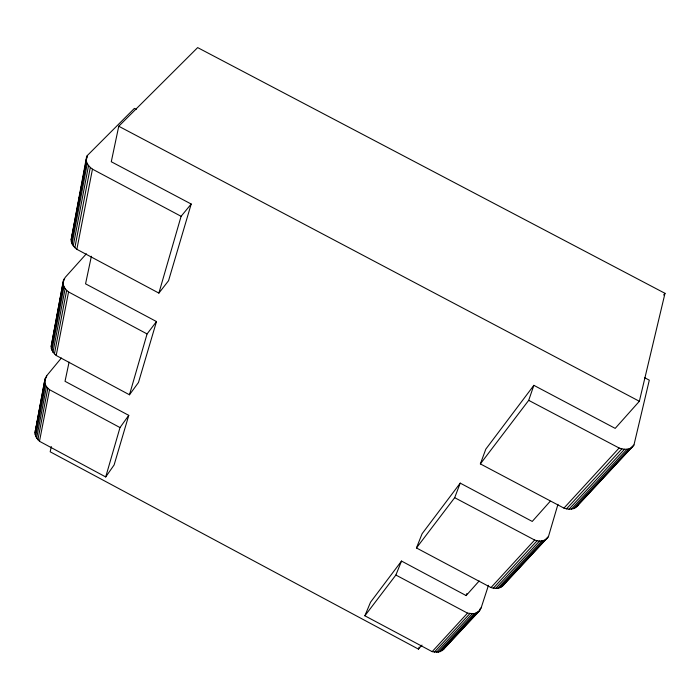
<?xml version="1.0" encoding="UTF-8"?>
<svg xmlns="http://www.w3.org/2000/svg" width="700" height="700" viewBox="0 0 700 700"><rect width="100%" height="100%" fill="white"/><g stroke="black" fill="none" stroke-linecap="round" stroke-linejoin="round"><path stroke-width="1.05" d="M644.49 377.624L649.303 380.17L633.955 444.99L576.949 506.441C573.571 509.863 568.164 509.688 563.946 508.113L480.366 463.907L485.8 449.155L533.864 385.341L615.195 428.374L639.354 401.275L665 293.326L197.654 47.6L118.755 126.245L111.282 161.744L191.205 204.032L168.551 280.717L158.883 293.099L76.86 249.314C73.815 247.1 71.19 243.784 71.129 239.855L87.22 155.636L134.383 108.413L136.273 109.41M71.129 239.855L86.45 157.439M91.376 256.252L85.566 283.832L156.485 321.554L138.477 382.489L129.474 394.783L56.192 355.477L52.99 352.231L51.336 348.469L51.161 346.535L63.376 280.77L65.257 277.331L86.362 253.794M51.161 346.535L63.376 280.77M69.081 362.101L65.03 381.316L128.765 415.363L114.117 464.949L105.709 476.954L39.489 441.289L35.683 436.52L35 432.854L44.975 379.094L46.725 375.716L61.346 358.05M35 432.854L44.975 379.094M36.706 425.058L35.262 431.034M37.109 422.94L39.489 410.209M39.891 408.091L40.88 402.789M41.282 400.662L42.271 395.36M42.674 393.243L43.671 387.94M44.065 385.814L45.657 377.335M52.518 340.743L53.515 335.414M53.917 333.279L54.915 327.959M55.309 325.824L56.306 320.504M56.709 318.369L57.706 313.049M58.109 310.914L59.106 305.594M59.509 303.459L60.506 298.139M60.9 296.004L61.303 293.877M62.3 288.549L63.297 283.22M63.7 281.094L64.103 278.967M72.135 236.11L73.141 230.746M73.544 228.602L74.55 223.239M75.556 217.875L75.959 215.722M76.965 210.359L77.368 208.215M78.365 202.851L79.371 197.487M79.774 195.335L80.176 193.191M81.183 187.827L81.585 185.684M82.591 180.32L83.598 174.947M84 172.804L85.006 167.44M85.409 165.296L85.811 163.144M86.817 157.78L87.22 155.636M35.14 434.7L44.879 382.856L44.712 380.957M51.336 348.469L63.315 284.664L63.105 282.686M71.356 241.859L86.459 161.429L86.188 159.39M46.331 377.842L46.725 375.716M35.683 436.52L45.465 384.738L44.879 382.856M51.958 350.385L63.989 286.641L63.315 284.664M72.074 243.871L87.255 163.485L86.459 161.429M36.61 438.261L46.454 386.549L45.465 384.738M52.99 352.231L65.118 288.549L63.989 286.641M73.255 245.822L88.55 165.506L87.255 163.485M37.887 439.871L47.828 388.22L46.454 386.549M54.416 353.946L66.657 290.342L65.118 288.549M74.865 247.66L90.3 167.414L88.55 165.506M39.489 441.289L49.534 389.707L47.828 388.22M56.192 355.477L68.565 291.953L66.657 290.342M76.86 249.314L92.461 169.164L90.3 167.414M51.292 446.539L50.19 451.798L418.434 649.11L421.995 645.111M557.944 504.35L548.424 536.655L503.037 585.62C499.957 588.814 494.979 589.015 491.006 587.554L416.456 547.96L422.082 533.759L460.224 483.123L532.245 521.43L550.253 501.235M105.709 476.954L119.997 427.569L128.765 415.363M129.474 394.783L147.07 333.944L156.485 321.554M158.883 293.099L181.099 216.3L191.205 204.032M479.168 580.974L466.148 595.577L401.52 561.059L370.527 602.219L364.875 615.79L432.162 651.648L438.375 652.225L443.336 649.574L479.22 611.135L481.162 607.819L488.486 585.279M466.148 595.577L466.847 593.53M480.366 463.907L528.701 400.348L533.864 385.341M418.434 649.11L419.178 647.054M416.456 547.96L454.685 497.683L460.224 483.123M51.424 344.654L52.115 342.869M364.875 615.79L395.876 575.032L401.52 561.059M576.949 506.441L578.121 504.831M503.037 585.62L504.192 584.062M443.336 649.574L444.465 648.077M663.617 295.024L665 293.326M432.162 651.648L467.521 613.13L474.075 613.812L479.22 611.135M491.006 587.554L534.634 540.032C538.764 541.564 543.996 541.59 547.26 538.247M563.946 508.113L619.124 448.017C623.499 449.662 629.186 450.179 632.791 446.618M434.271 652.207L469.752 613.742M493.325 588.201L537.101 540.741M566.51 508.865L621.863 448.858M436.363 652.4L471.966 613.97M495.6 588.455L539.508 541.048M569.004 509.206L624.523 449.269M438.375 652.225L474.075 613.812M497.779 588.306L541.8 540.942M571.375 509.119L627.016 449.242M440.248 651.683L476.77 612.535M479.692 609.394L481.162 607.819M499.782 587.773L543.9 540.426M573.528 508.62L629.274 448.779M441.919 650.781L480.366 609.595M501.55 586.871L548.424 536.655M575.4 507.719L633.955 444.99M528.701 400.348L619.124 448.017M118.755 126.245L639.354 401.275M454.685 497.683L534.634 540.032M92.461 169.164L181.099 216.3M395.876 575.032L467.521 613.13M68.565 291.953L147.07 333.944M49.534 389.707L119.997 427.569"/></g></svg>
